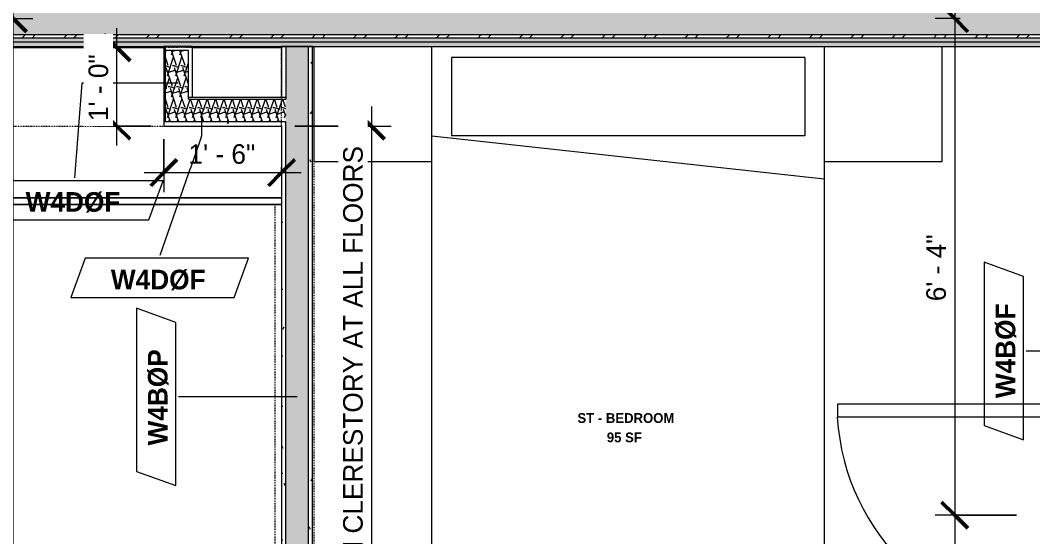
# Model space of a CAD drawing. Header units: inches. Extents: x -4058 to -1781, y 9814 to 12289.
# Drawn here: x -3721 to -3566.2, y 10470.9 to 10549.9 of the extents above; entities that cross this region are included whole.
import ezdxf

# ---------------------------------------------------------------- set-up
doc = ezdxf.new("R2010")
doc.units = ezdxf.units.IN
doc.header["$MEASUREMENT"] = 0
doc.linetypes.add('Dash', pattern=[0.25, 0.125, -0.125])
doc.linetypes.add('Dash 3_32_', pattern=[0.1875, 0.09375, -0.09375])
for name, color, linetype, lineweight in [('0-1', 7, 'Continuous', 5), ('A-ANNO-DIMS', 211, 'Continuous', 9), ('A-ANNO-DIMS-32', 211, 'Continuous', 9), ('A-AREA-IDEN', 2, 'Continuous', 9), ('A-DETL-1', 90, 'Dash 3_32_', 9), ('A-DOOR-2', 31, 'Continuous', 9), ('A-DOOR-FRAM', 31, 'Continuous', 9), ('A-WALL-1', 7, 'Continuous', 9), ('A-WALL-2', 113, 'Continuous', 9), ('A-WALL-IDEN', 211, 'Continuous', 9), ('A-WALL-PATT-1', 9, 'Continuous', 9), ('I-FURN', 30, 'Continuous', 9), ('I-FURN-HDLN', 30, 'Dash', 9), ('I-WALL-2', 7, 'Continuous', 9), ('Q-CASE', 31, 'Continuous', 9), ('Q-CASE-HDLN', 31, 'Dash', 9)]:
    doc.layers.add(name, color=color, linetype=linetype, lineweight=lineweight)
doc.styles.add('Century Gothic', font='ufonts.com_century-gothic.ttf', dxfattribs={"height": 3})
doc.styles.add('Century Gothic_B', font='GOTHICB.TTF', dxfattribs={"height": 3})
doc.styles.add('Century Gothic_B_1', font='GOTHICB.TTF', dxfattribs={"height": 1.5})
doc.dimstyles.new('THE_DIMENSION_STRING', dxfattribs={"dimscale": 12, "dimtxt": 3.132505, "dimasz": 0.333333, "dimexe": 0.25, "dimexo": 0.166667, "dimgap": 0.041667, "dimtad": 1, "dimdec": 4, "dimrnd": 0.0625, "dimzin": 3, "dimdsep": 46, "dimlunit": 4, "dimtxsty": 'Century Gothic', "dimblk1": 'OBLIQUE', "dimblk2": 'OBLIQUE', "dimsah": 1, "dimcen": 0.09, "dimdle": 0.25, "dimazin": 0, "dimtfac": 1, "dimtdec": 4, "dimtix": 1, "dimtmove": 0, "dimatfit": 3, "dimfxl": 1, "dimtvp": 1, "dimtfill": 1, "dimfrac": 2, "dimtolj": 1, "dimtzin": 0, "dimarcsym": 2})
doc.dimstyles.new('THE_DIMENSION_STRING_2', dxfattribs={"dimscale": 12, "dimtxt": 3.132505, "dimasz": 0.333333, "dimexe": 0.25, "dimexo": 0.166667, "dimgap": 0.041667, "dimtad": 1, "dimdec": 4, "dimrnd": 0.0625, "dimzin": 3, "dimdsep": 46, "dimlunit": 4, "dimtxsty": 'Century Gothic', "dimblk1": 'OBLIQUE', "dimblk2": 'OBLIQUE', "dimsah": 1, "dimcen": 0.09, "dimdle": 0.25, "dimazin": 0, "dimtfac": 1, "dimtdec": 4, "dimtix": 1, "dimtmove": 0, "dimatfit": 3, "dimfxl": 1, "dimtvp": 1, "dimtfill": 1, "dimfrac": 2, "dimtolj": 1, "dimtzin": 0, "dimarcsym": 2})
doc.dimstyles.new('THE_DIMENSION_STRING_5', dxfattribs={"dimscale": 12, "dimtxt": 3.132505, "dimasz": 0.333333, "dimexe": 0.25, "dimexo": 0.166667, "dimgap": 0.041667, "dimtad": 1, "dimdec": 4, "dimrnd": 0.0625, "dimzin": 3, "dimdsep": 46, "dimlunit": 4, "dimtxsty": 'Century Gothic', "dimblk1": 'OBLIQUE', "dimblk2": 'OBLIQUE', "dimsah": 1, "dimcen": 0.09, "dimdle": 0.25, "dimazin": 0, "dimtfac": 1, "dimtdec": 4, "dimtix": 1, "dimtmove": 0, "dimatfit": 3, "dimfxl": 1, "dimtvp": 1, "dimtfill": 1, "dimfrac": 2, "dimtolj": 1, "dimtzin": 0, "dimarcsym": 2})
pattern_1 = [(0, (0, 0), (10.24, 2.56), [0.422, -7.258, 0.422, -7.258, -40.96]), (0, (0, 0), (10.24, 2.56), [-15.36, 0.422, -14.938, 0.422, -7.258, -17.92]), (0, (0, 0), (10.24, 2.56), [-38.4, 0.422, -4.698, 0.422, -12.378]), (120, (3.84, 1.28), (-7.33702503, 7.58810013), [0.422, -7.258, 0.422, -7.258, -40.96]), (120, (3.84, 1.28), (-7.33702503, 7.58810013), [-15.36, 0.422, -14.938, 0.422, -7.258, -17.92]), (120, (3.84, 1.28), (-7.33702503, 7.58810013), [-38.4, 0.422, -4.698, 0.422, -12.378]), (240, (5.12, 6.4), (-2.90297497, -10.14810013), [0.422, -7.258, 0.422, -7.258, -40.96]), (240, (5.12, 6.4), (-2.90297497, -10.14810013), [-15.36, 0.422, -14.938, 0.422, -7.258, -17.92]), (240, (5.12, 6.4), (-2.90297497, -10.14810013), [-38.4, 0.422, -4.698, 0.422, -12.378])]
pattern_2 = [(161.57, (0.16, 0.16), (-1.279773737, -0.000426766), [0, -9.107, 1.011, 0]), (18.43, (-0.16, 0.16), (-1.279773737, 0.000426766), [0, -9.107, 1.011, 0]), (108.43, (0.16, 0.16), (0.639452382, -3.199964008), [3.035, -7.083]), (71.57, (-0.16, 0.16), (0.639452382, 3.199964008), [3.035, -7.083])]

# ---------------------------------------------------------------- blocks, each defined once
blk = doc.blocks.new('CTR - 1st Phase - Common Walls_rvt-1-UNITS PLANS - 3RD FLOOR')
at = {"layer": 'A-WALL-PATT-1'}
h = blk.add_hatch(dxfattribs=at)
h.set_pattern_fill('FP_5', color=256, style=0, pattern_type=2)
h.set_pattern_definition(pattern_2)
h.paths.add_polyline_path([(-3487.3, 10547.69), (-3486.67, 10547.69), (-3486.67, 10553.19), (-3852.47, 10553.19), (-3852.47, 10547.69), (-3494.85, 10547.69)], flags=0)
h = blk.add_hatch(dxfattribs=at)
h.set_pattern_fill('FP_63', color=256, style=0, pattern_type=2)
h.set_pattern_definition([(45, (0, 0), (-3.1678384, 3.1678384), []), (45, (0, 4.8), (-3.1678384, 3.1678384), [])])
h.paths.add_polyline_path([(-3487.3, 10547.19), (-3486.67, 10547.19), (-3486.67, 10547.69), (-3852.47, 10547.69), (-3852.47, 10547.19), (-3494.85, 10547.19)], flags=0)
h = blk.add_hatch(dxfattribs=at)
h.set_pattern_fill('FP_1', color=256, style=0, pattern_type=2)
h.set_pattern_definition(pattern_1)
h.paths.add_polyline_path([(-3486.67, 10546.56), (-3486.67, 10547.19), (-3852.47, 10547.19), (-3852.47, 10546.56), (-3487.3, 10546.56)], flags=0)
h = blk.add_hatch(dxfattribs=at)
h.set_pattern_fill('FP_1', color=256, style=0, pattern_type=2)
h.set_pattern_definition(pattern_1)
h.paths.add_polyline_path([(-3487.3, 10545.94), (-3487.3, 10546.56), (-3852.47, 10546.56), (-3852.47, 10545.94), (-3494.85, 10545.94)], flags=0)
at = {"layer": 'A-WALL-1'}
for p, q in [((-3487.3, 10547.69), (-3852.47, 10547.69)), ((-3487.3, 10547.19), (-3852.47, 10547.19)), ((-3487.3, 10546.56), (-3852.47, 10546.56))]:
    blk.add_line(p, q, dxfattribs=at)
at = {"layer": 'I-WALL-2'}
blk.add_line((-3852.47, 10545.94), (-3487.3, 10545.94), dxfattribs=at)
blk = doc.blocks.new('OD_CW_Base Cabinet - OD_CW_Base Cabinet-3857770-UNITS PLANS - 3RD FLOOR')
at = {"layer": 'Q-CASE'}
for p, q in [((153.54, 24), (0.74, 24)), ((0.74, 24), (153.54, 24)), ((171.54, 24), (157.91, 24)), ((157.91, 24), (171.54, 24)), ((0.74, 1), (171.54, 1)), ((171.54, 1), (0.74, 1)), ((0.74, 0), (171.54, 0)), ((171.54, 0), (0.74, 0))]:
    blk.add_line(p, q, dxfattribs=at)
blk = doc.blocks.new('OD_CW_Upper Cabinet - OD_CW_Upper Cabinet-3856842-UNITS PLANS - 3RD FLOOR')
at = {"layer": 'Q-CASE-HDLN'}
for p, q in [((171.54, 24), (0.74, 24)), ((171.54, 12), (171.54, 24)), ((0.74, 12), (171.54, 12))]:
    blk.add_line(p, q, dxfattribs=at)
blk = doc.blocks.new('SWING - SINGLE - FLUSH - SWING - FLUSH - 2-10 x 6-8 - PRIVACY-3983844-UNITS PLANS - 3RD FLOOR')
at = {"layer": 'A-DOOR-2'}
for p, q in [((15, 2.37), (15, 36.38)), ((17, 36.38), (15, 36.38)), ((17, 2.37), (17, 36.38)), ((17, 2.37), (15, 2.37))]:
    blk.add_line(p, q, dxfattribs=at)
blk.add_arc((17, 2.37), 34.07, 93.3657, 180, dxfattribs=at)
at = {"layer": 'A-DOOR-FRAM'}
for p, q in [((-17, 2.87), (-20, 2.87)), ((-20, 2.87), (-20, 2.37)), ((-20, 2.37), (-17, 2.37)), ((-17, 2.37), (-17, 2.87)), ((20, 2.87), (17, 2.87)), ((17, 2.87), (17, 2.37)), ((17, 2.37), (20, 2.37)), ((20, 2.37), (20, 2.87)), ((-17, -2.38), (-20, -2.38)), ((-20, -2.38), (-20, -2.88)), ((-20, -2.88), (-17, -2.88)), ((-17, -2.88), (-17, -2.38)), ((20, -2.38), (17, -2.38)), ((17, -2.38), (17, -2.88)), ((17, -2.88), (20, -2.88)), ((20, -2.88), (20, -2.38))]:
    blk.add_line(p, q, dxfattribs=at)
blk = doc.blocks.new('Bed-Standard - Queen 60_ x 79_-V108-UNITS PLANS - 3RD FLOOR')
at = {"layer": 'I-FURN'}
for p, q in [((-19.31, 41.3), (40.69, 41.3)), ((-19.31, -37.39), (-19.31, 41.3)), ((40.69, 41.3), (40.69, -37.39)), ((40.69, -23.7), (-19.31, -17.13)), ((-16.31, -23.7), (37.69, -23.7)), ((-16.31, -35.7), (-16.31, -23.7)), ((37.69, -35.7), (37.69, -23.7)), ((-16.31, -35.7), (37.69, -35.7))]:
    blk.add_line(p, q, dxfattribs=at)
at = {"layer": 'I-FURN-HDLN'}
for p, q in [((-55.31, 77.3), (-7.94, 77.3)), ((-5.44, 77.3), (55.06, 77.3)), ((57.56, 77.3), (58.94, 77.3)), ((58.69, 77.3), (58.69, -37.39)), ((63.69, 77.3), (64.69, 77.3)), ((64.69, 77.3), (64.69, 75.61)), ((64.69, 68.86), (64.69, -13.2)), ((-55.31, 17.36), (-55.31, 51.36)), ((-55.31, -37.39), (-55.31, -37.2)), ((64.69, -37.2), (64.69, -37.39))]:
    blk.add_line(p, q, dxfattribs=at)
blk = doc.blocks.new('Table-Night Stand - 18_ x 18_ x 24_-V109-UNITS PLANS - 3RD FLOOR')
at = {"layer": 'I-FURN'}
for p, q in [((0.15, 0), (18.15, 0)), ((18.15, 0), (18.15, -17.69))]:
    blk.add_line(p, q, dxfattribs=at)
blk = doc.blocks.new('Table-Night Stand - 18_ x 18_ x 24_-V110-UNITS PLANS - 3RD FLOOR')
at = {"layer": 'I-FURN'}
for p, q in [((0.15, 0), (18.15, 0)), ((0.15, -17.69), (0.15, 0))]:
    blk.add_line(p, q, dxfattribs=at)
blk = doc.blocks.new('DIMBLOCK176-UNITS PLANS - 3RD FLOOR')
at = {"layer": 'A-ANNO-DIMS-32', "lineweight": 50}
for p, q in [((-3578.1, 10550.19), (-3580.1, 10552.19)), ((-3578.1, 10550.19), (-3576.1, 10548.19)), ((-3578.1, 10474.19), (-3580.1, 10476.19)), ((-3578.1, 10474.19), (-3576.1, 10472.19))]:
    blk.add_line(p, q, dxfattribs=at)
at = {"layer": 'A-ANNO-DIMS-32'}
for p, q in [((-3578.1, 10553.19), (-3578.1, 10474.19)), ((-3577.28, 10550.19), (-3581.1, 10550.19)), ((-3578.1, 10550.19), (-3577.28, 10550.19)), ((-3568.66, 10474.19), (-3581.1, 10474.19)), ((-3578.1, 10474.19), (-3568.66, 10474.19))]:
    blk.add_line(p, q, dxfattribs=at)
at = {"layer": 'A-ANNO-DIMS-32', "color": 0, "insert": (-3582.45, 10506.94), "char_height": 3, "width": 12.5897, "attachment_point": 1, "rotation": 90, "line_spacing_factor": 0.984502, "style": 'Century Gothic', "bg_fill": 3, "box_fill_scale": 1.25, "bg_fill_color": 256, "bg_fill_true_color": 13158600, "bg_fill_transparency": 0}
blk.add_mtext('6\' - 4"', dxfattribs=at)
blk = doc.blocks.new('_Oblique')
at = {"color": 0, "linetype": 'ByBlock', "lineweight": -2}
blk.add_line((-0.5, -0.5), (0.5, 0.5), dxfattribs=at)
blk = doc.blocks.new('DIMBLOCK177-UNITS PLANS - 3RD FLOOR')
at = {"layer": 'A-ANNO-DIMS-32', "lineweight": 50}
for p, q in [((-3578.1, 10474.19), (-3580.1, 10476.19)), ((-3578.1, 10474.19), (-3576.1, 10472.19)), ((-3578.1, 10416.19), (-3580.1, 10418.19)), ((-3578.1, 10416.19), (-3576.1, 10414.19))]:
    blk.add_line(p, q, dxfattribs=at)
at = {"layer": 'A-ANNO-DIMS-32'}
for p, q in [((-3568.66, 10474.19), (-3581.1, 10474.19)), ((-3578.1, 10474.19), (-3578.1, 10416.19)), ((-3578.1, 10474.19), (-3568.66, 10474.19)), ((-3577.28, 10416.19), (-3581.1, 10416.19)), ((-3578.1, 10416.19), (-3577.28, 10416.19))]:
    blk.add_line(p, q, dxfattribs=at)
at = {"layer": 'A-ANNO-DIMS-32', "color": 0, "insert": (-3582.45, 10438.78), "char_height": 3, "width": 15.394, "attachment_point": 1, "rotation": 90, "line_spacing_factor": 0.984502, "style": 'Century Gothic', "bg_fill": 3, "box_fill_scale": 1.25, "bg_fill_color": 256, "bg_fill_true_color": 13158600, "bg_fill_transparency": 0}
blk.add_mtext('4\' - 10"', dxfattribs=at)
blk = doc.blocks.new('Wall Tag - Arch Wall-3956453-UNITS PLANS - 3RD FLOOR')
at = {"layer": 'A-WALL-IDEN'}
for p, q in [((-0.3561, 0.0937), (-0.4244, -0.0937)), ((0.4244, 0.0937), (-0.3561, 0.0937)), ((0.3561, -0.0937), (0.4244, 0.0937)), ((-0.4244, -0.0937), (0.3561, -0.0937))]:
    blk.add_line(p, q, dxfattribs=at)
blk = doc.blocks.new('DIMBLOCK387-UNITS PLANS - 3RD FLOOR')
at = {"layer": 'A-ANNO-DIMS-32', "lineweight": 50}
for p, q in [((-3722.09, 10550.19), (-3724.09, 10552.19)), ((-3722.09, 10550.19), (-3720.09, 10548.19)), ((-3722.09, 10436.31), (-3724.09, 10438.31)), ((-3722.09, 10436.31), (-3720.09, 10434.31))]:
    blk.add_line(p, q, dxfattribs=at)
at = {"layer": 'A-ANNO-DIMS-32'}
for p, q in [((-3722.09, 10436.31), (-3722.09, 10553.19)), ((-3722.92, 10550.19), (-3719.09, 10550.19)), ((-3722.09, 10550.19), (-3722.92, 10550.19)), ((-3715.67, 10436.31), (-3725.09, 10436.31)), ((-3722.09, 10436.31), (-3715.67, 10436.31))]:
    blk.add_line(p, q, dxfattribs=at)
at = {"layer": 'A-ANNO-DIMS-32', "color": 0, "insert": (-3726.44, 10484.18), "char_height": 3, "width": 21.7784, "attachment_point": 1, "rotation": 90, "line_spacing_factor": 0.984502, "style": 'Century Gothic', "bg_fill": 3, "box_fill_scale": 1.25, "bg_fill_color": 256, "bg_fill_true_color": 13158600, "bg_fill_transparency": 0}
blk.add_mtext('9\' - 5 7/8"', dxfattribs=at)
blk = doc.blocks.new('DIMBLOCK1293-UNITS PLANS - 3RD FLOOR')
at = {"layer": 'A-ANNO-DIMS-32'}
for p, q in [((-3699.05, 10531.75), (-3699.05, 10523.62)), ((-3699.05, 10526.62), (-3699.05, 10531.75)), ((-3681.05, 10527.45), (-3681.05, 10523.62)), ((-3681.05, 10526.62), (-3681.05, 10527.45)), ((-3702.05, 10526.62), (-3678.05, 10526.62))]:
    blk.add_line(p, q, dxfattribs=at)
at = {"layer": 'A-ANNO-DIMS-32', "lineweight": 50}
for p, q in [((-3699.05, 10526.62), (-3697.05, 10528.62)), ((-3681.05, 10526.62), (-3679.05, 10528.62)), ((-3699.05, 10526.62), (-3701.05, 10524.62)), ((-3681.05, 10526.62), (-3683.05, 10524.62))]:
    blk.add_line(p, q, dxfattribs=at)
at = {"layer": 'A-ANNO-DIMS-32', "color": 0, "insert": (-3695.29, 10530.97), "char_height": 3, "width": 12.5897, "attachment_point": 1, "line_spacing_factor": 0.984502, "style": 'Century Gothic', "bg_fill": 3, "box_fill_scale": 1.25, "bg_fill_color": 256, "bg_fill_true_color": 13158600, "bg_fill_transparency": 0}
blk.add_mtext('1\' - 6"', dxfattribs=at)
blk = doc.blocks.new('DIMBLOCK1305-UNITS PLANS - 3RD FLOOR')
at = {"layer": 'A-ANNO-DIMS-32'}
for p, q in [((-3706.23, 10530.75), (-3706.23, 10548.75)), ((-3702.8, 10545.75), (-3709.23, 10545.75)), ((-3706.23, 10545.75), (-3702.8, 10545.75)), ((-3701.05, 10533.75), (-3709.23, 10533.75)), ((-3706.23, 10533.75), (-3701.05, 10533.75))]:
    blk.add_line(p, q, dxfattribs=at)
at = {"layer": 'A-ANNO-DIMS-32', "lineweight": 50}
for p, q in [((-3706.23, 10545.75), (-3708.23, 10547.75)), ((-3706.23, 10545.75), (-3704.23, 10543.75)), ((-3706.23, 10533.75), (-3708.23, 10535.75)), ((-3706.23, 10533.75), (-3704.23, 10531.75))]:
    blk.add_line(p, q, dxfattribs=at)
at = {"layer": 'A-ANNO-DIMS-32', "color": 0, "insert": (-3710.58, 10534.51), "char_height": 3, "width": 12.5897, "attachment_point": 1, "rotation": 90, "line_spacing_factor": 0.984502, "style": 'Century Gothic', "bg_fill": 3, "box_fill_scale": 1.25, "bg_fill_color": 256, "bg_fill_true_color": 13158600, "bg_fill_transparency": 0}
blk.add_mtext('1\' - 0"', dxfattribs=at)
blk = doc.blocks.new('DIMBLOCK1317-UNITS PLANS - 3RD FLOOR')
at = {"layer": 'A-ANNO-DIMS-32'}
for p, q in [((-3667.29, 10536.75), (-3667.29, 10436.69)), ((-3679.05, 10533.75), (-3664.29, 10533.75)), ((-3667.29, 10533.75), (-3679.05, 10533.75)), ((-3679.05, 10439.69), (-3664.29, 10439.69)), ((-3667.29, 10439.69), (-3679.05, 10439.69))]:
    blk.add_line(p, q, dxfattribs=at)
at = {"layer": 'A-ANNO-DIMS-32', "lineweight": 50}
for p, q in [((-3667.29, 10533.75), (-3669.29, 10535.75)), ((-3667.29, 10533.75), (-3665.29, 10531.75)), ((-3667.29, 10439.69), (-3669.29, 10441.69)), ((-3667.29, 10439.69), (-3665.29, 10437.69))]:
    blk.add_line(p, q, dxfattribs=at)
at = {"layer": 'A-ANNO-DIMS-32', "color": 0, "insert": (-3671.64, 10447.09), "char_height": 3, "width": 95.1088, "attachment_point": 1, "rotation": 90, "line_spacing_factor": 0.984502, "style": 'Century Gothic', "bg_fill": 3, "box_fill_scale": 1.25, "bg_fill_color": 256, "bg_fill_true_color": 13158600, "bg_fill_transparency": 0}
blk.add_mtext('25 SF OPEN CLERESTORY AT ALL FLOORS', dxfattribs=at)

msp = doc.modelspace()

# ---------------------------------------------------------------- hatches: boundary and pattern name
at = {"layer": 'A-WALL-PATT-1'}
h = msp.add_hatch(dxfattribs=at)
h.set_pattern_fill('FP_1', color=256, style=0, pattern_type=2)
h.set_pattern_definition(pattern_1)
h.paths.add_polyline_path([(-3680.42374, 10439.0644), (-3680.42374, 10534.3769), (-3681.04874, 10534.3769), (-3681.04874, 10439.0644)], flags=0)
h.paths.add_polyline_path([(-3680.42374, 10538.1269), (-3680.42374, 10545.9394), (-3681.04874, 10545.9394), (-3681.04874, 10538.1269)], flags=0)
h = msp.add_hatch(dxfattribs=at)
h.set_pattern_fill('FP_5', color=256, style=0, pattern_type=2)
h.set_pattern_definition(pattern_2)
h.paths.add_polyline_path([(-3676.92374, 10433.5644), (-3676.92374, 10545.9394), (-3680.42374, 10545.9394), (-3680.42374, 10433.5644)], flags=0)
h = msp.add_hatch(dxfattribs=at)
h.set_pattern_fill('FP_1', color=256, style=0, pattern_type=2)
h.set_pattern_definition(pattern_1)
h.paths.add_polyline_path([(-3676.29874, 10432.9394), (-3676.29874, 10545.9394), (-3676.92374, 10545.9394), (-3676.92374, 10432.9394)], flags=0)
h = msp.add_hatch(dxfattribs=at)
h.set_pattern_fill('FP_5', color=256, style=0, pattern_type=2)
h.set_pattern_definition(pattern_2)
h.paths.add_polyline_path([(-3695.29874, 10537.8769), (-3695.29874, 10545.3144), (-3698.79874, 10545.3144), (-3698.79874, 10537.8769)], flags=0)
h = msp.add_hatch(dxfattribs=at)
h.set_pattern_fill('FP_5', color=256, style=0, pattern_type=2)
h.set_pattern_definition(pattern_2)
h.paths.add_polyline_path([(-3681.04874, 10534.3769), (-3680.42374, 10534.3769), (-3680.42374, 10537.8769), (-3698.79874, 10537.8769), (-3698.79874, 10534.3769)], flags=0)
h = msp.add_hatch(dxfattribs=at)
h.set_pattern_fill('FP_1', color=256, style=0, pattern_type=2)
h.set_pattern_definition(pattern_1)
h.paths.add_polyline_path([(-3681.04874, 10533.7519), (-3681.04874, 10534.3769), (-3699.04874, 10534.3769), (-3699.04874, 10533.7519)], flags=0)

# ---------------------------------------------------------------- linework, layer by layer
at = {"layer": 'A-DETL-1'}
msp.add_line((-3699.04874, 10545.7519), (-3700.79874, 10545.7519), dxfattribs=at)
at = {"layer": 'A-WALL-2'}
for p, q in [((-3699.04874, 10545.9394), (-3699.04874, 10533.7519)), ((-3694.67374, 10545.9394), (-3699.04874, 10545.9394)), ((-3698.79874, 10534.3769), (-3698.79874, 10545.9394)), ((-3694.67374, 10538.1269), (-3694.67374, 10545.9394)), ((-3681.04874, 10545.9394), (-3681.04874, 10538.1269)), ((-3676.29874, 10545.9394), (-3681.04874, 10545.9394)), ((-3680.42374, 10545.9394), (-3680.42374, 10537.8769)), ((-3676.92374, 10429.9394), (-3676.92374, 10545.9394)), ((-3676.29874, 10430.5644), (-3676.29874, 10545.9394)), ((-3695.29874, 10545.3144), (-3698.79874, 10545.3144)), ((-3695.29874, 10537.8769), (-3695.29874, 10545.3144)), ((-3680.42374, 10538.1269), (-3695.29874, 10538.1269)), ((-3695.29874, 10537.8769), (-3680.42374, 10537.8769)), ((-3680.42374, 10534.3769), (-3699.04874, 10534.3769)), ((-3699.04874, 10533.7519), (-3681.04874, 10533.7519)), ((-3681.04874, 10533.7519), (-3681.04874, 10439.6894)), ((-3680.42374, 10439.0644), (-3680.42374, 10534.3769))]:
    msp.add_line(p, q, dxfattribs=at)
at = {"layer": 'A-WALL-IDEN'}
for p, q in [((-3711.62287, 10540.31756), (-3712.7282, 10525.80755)), ((-3696.86124, 10540.31756), (-3711.62287, 10540.31756)), ((-3678.67374, 10492.30083), (-3696.83058, 10492.30083))]:
    msp.add_line(p, q, dxfattribs=at)

# ---------------------------------------------------------------- block references
at = {"layer": '0-1'}
msp.add_blockref('CTR - 1st Phase - Common Walls_rvt-1-UNITS PLANS - 3RD FLOOR', (0, 0), dxfattribs=at)
at = {"layer": 'A-DOOR-2', "rotation": 90.00000000000114}
msp.add_blockref('SWING - SINGLE - FLUSH - SWING - FLUSH - 2-10 x 6-8 - PRIVACY-3983844-UNITS PLANS - 3RD FLOOR', (-3559.67374, 10474.1894), dxfattribs=at)
at = {"layer": 'A-WALL-IDEN', "xscale": 31.99999999999999, "yscale": 31.99999999999999, "zscale": 31.99999999999999, "rotation": 89.99999999999991}
msp.add_blockref('Wall Tag - Arch Wall-3956453-UNITS PLANS - 3RD FLOOR', (-3700.2486, 10492.30083), dxfattribs=at)
at = {"layer": 'I-FURN', "rotation": 180}
for name, p in [('Bed-Standard - Queen 60_ x 79_-V108-UNITS PLANS - 3RD FLOOR', (-3617.36021, 10508.5484)), ('Table-Night Stand - 18_ x 18_ x 24_-V109-UNITS PLANS - 3RD FLOOR', (-3657.90174, 10528.25331)), ('Table-Night Stand - 18_ x 18_ x 24_-V110-UNITS PLANS - 3RD FLOOR', (-3579.90174, 10528.25331))]:
    msp.add_blockref(name, p, dxfattribs=at)
at = {"layer": 'Q-CASE'}
for name in ['OD_CW_Base Cabinet - OD_CW_Base Cabinet-3857770-UNITS PLANS - 3RD FLOOR', 'OD_CW_Upper Cabinet - OD_CW_Upper Cabinet-3856842-UNITS PLANS - 3RD FLOOR']:
    msp.add_blockref(name, (-3852.58644, 10521.7519), dxfattribs=at)

# ---------------------------------------------------------------- texts
at = {"layer": 'A-AREA-IDEN', "char_height": 1.5, "attachment_point": 1, "style": 'Century Gothic_B_1'}
for s, insert, width in [('ST - BEDROOM', (-3635.80156, 10489.81648), 16.665), ('95 SF', (-3631.30392, 10486.85478), 5.757)]:
    msp.add_mtext(s, dxfattribs=dict(at, insert=insert, width=width))
at = {"layer": 'A-WALL-IDEN', "insert": (-3707.16303, 10511.75835), "char_height": 3, "width": 17.978, "attachment_point": 1, "style": 'Century Gothic_B'}
msp.add_mtext('W4DØF', dxfattribs=at)
at = {"layer": 'A-WALL-IDEN', "insert": (-3701.49613, 10484.87074), "char_height": 3, "width": 17.877, "attachment_point": 1, "rotation": 90, "style": 'Century Gothic_B'}
msp.add_mtext('W4BØP', dxfattribs=at)

# ---------------------------------------------------------------- next in the draw order: dimensions: what is measured, and where the dimension line sits
at = {"layer": 'A-ANNO-DIMS'}
for base, p1, p2, dimstyle, override, picture, middle in [((-3722.09064, 10550.1894), (-3713.67374, 10436.3144), (-3724.91907, 10550.1894), 'THE_DIMENSION_STRING_2', {"dimpost": '<>', "dimfxl": 114.4289}, 'DIMBLOCK387-UNITS PLANS - 3RD FLOOR', (-3724.33231, 10493.2519)), ((-3578.1035, 10474.1894), (-3575.27507, 10550.1894), (-3566.65989, 10474.1894), 'THE_DIMENSION_STRING', {"dimpost": '<>', "dimfxl": 76.48674}, 'DIMBLOCK176-UNITS PLANS - 3RD FLOOR', (-3580.17896, 10512.1894))]:
    dim = msp.add_linear_dim(base=base, p1=p1, p2=p2, angle=90, dimstyle=dimstyle, override=override, dxfattribs=at)
    dim.commit()
    dim.dimension.update_dxf_attribs({"geometry": picture, "text_midpoint": middle})
dim = msp.add_linear_dim(base=(-3681.04874, 10526.62166), p1=(-3699.04874, 10533.7519), p2=(-3681.04874, 10529.45008), dimstyle='THE_DIMENSION_STRING_5', override={"dimpost": '<>', "dimfxl": 18.506907}, dxfattribs=at)
dim.commit()
dim.dimension.update_dxf_attribs({"geometry": 'DIMBLOCK1293-UNITS PLANS - 3RD FLOOR', "text_midpoint": (-3690.04874, 10528.69711)})

# ---------------------------------------------------------------- next in the draw order: linework, layer by layer
at = {"layer": 'A-WALL-IDEN'}
for p, q in [((-3693.29227, 10535.9394), (-3693.29227, 10532.22525)), ((-3693.29227, 10532.22525), (-3699.69514, 10513.92884)), ((-3559.67374, 10499.32109), (-3567.17323, 10499.32109))]:
    msp.add_line(p, q, dxfattribs=at)

# ---------------------------------------------------------------- next in the draw order: block references
at = {"layer": 'A-WALL-IDEN', "xscale": 31.99999999999999, "yscale": 31.99999999999999, "zscale": 31.99999999999999}
for p in [(-3712.7282, 10522.38953), (-3699.69514, 10510.51082)]:
    msp.add_blockref('Wall Tag - Arch Wall-3956453-UNITS PLANS - 3RD FLOOR', p, dxfattribs=at)
at = {"layer": 'A-WALL-IDEN', "xscale": 31.99999999999999, "yscale": 31.99999999999999, "zscale": 31.99999999999999, "rotation": 89.99999999999991}
msp.add_blockref('Wall Tag - Arch Wall-3956453-UNITS PLANS - 3RD FLOOR', (-3570.59125, 10499.32109), dxfattribs=at)

# ---------------------------------------------------------------- next in the draw order: texts
at = {"layer": 'A-WALL-IDEN', "insert": (-3720.19609, 10523.63706), "char_height": 3, "width": 17.978, "attachment_point": 1, "style": 'Century Gothic_B'}
msp.add_mtext('W4DØF', dxfattribs=at)
at = {"layer": 'A-WALL-IDEN', "insert": (-3571.83878, 10492.10517), "char_height": 3, "width": 17.372, "attachment_point": 1, "rotation": 90, "style": 'Century Gothic_B'}
msp.add_mtext('W4BØF', dxfattribs=at)

# ---------------------------------------------------------------- next in the draw order: dimensions: what is measured, and where the dimension line sits
at = {"layer": 'A-ANNO-DIMS'}
dim = msp.add_linear_dim(base=(-3667.29484, 10439.6894), p1=(-3681.04874, 10533.7519), p2=(-3681.04874, 10439.6894), angle=90, text='25 SF OPEN CLERESTORY AT ALL FLOORS', dimstyle='THE_DIMENSION_STRING_5', override={"dimpost": '<>', "dimfxl": 94.0625}, dxfattribs=at)
dim.commit()
dim.dimension.update_dxf_attribs({"geometry": 'DIMBLOCK1317-UNITS PLANS - 3RD FLOOR', "text_midpoint": (-3669.3703, 10486.72065)})
dim = msp.add_linear_dim(base=(-3578.1035, 10416.1894), p1=(-3566.65989, 10474.1894), p2=(-3575.27507, 10416.1894), angle=90, dimstyle='THE_DIMENSION_STRING', override={"dimpost": '<>', "dimfxl": 58.636348}, dxfattribs=at)
dim.commit()
dim.dimension.update_dxf_attribs({"geometry": 'DIMBLOCK177-UNITS PLANS - 3RD FLOOR', "text_midpoint": (-3580.17896, 10445.1894)})

# ---------------------------------------------------------------- next in the draw order: dimensions: what is measured, and where the dimension line sits
dim = msp.add_linear_dim(base=(-3706.23445, 10545.7519), p1=(-3699.04874, 10533.7519), p2=(-3700.79874, 10545.7519), angle=90, dimstyle='THE_DIMENSION_STRING_5', override={"dimpost": '<>', "dimfxl": 12.126933}, dxfattribs=at)
dim.commit()
dim.dimension.update_dxf_attribs({"geometry": 'DIMBLOCK1305-UNITS PLANS - 3RD FLOOR', "text_midpoint": (-3708.30991, 10539.7519)})

doc.saveas('drawing.dxf')
